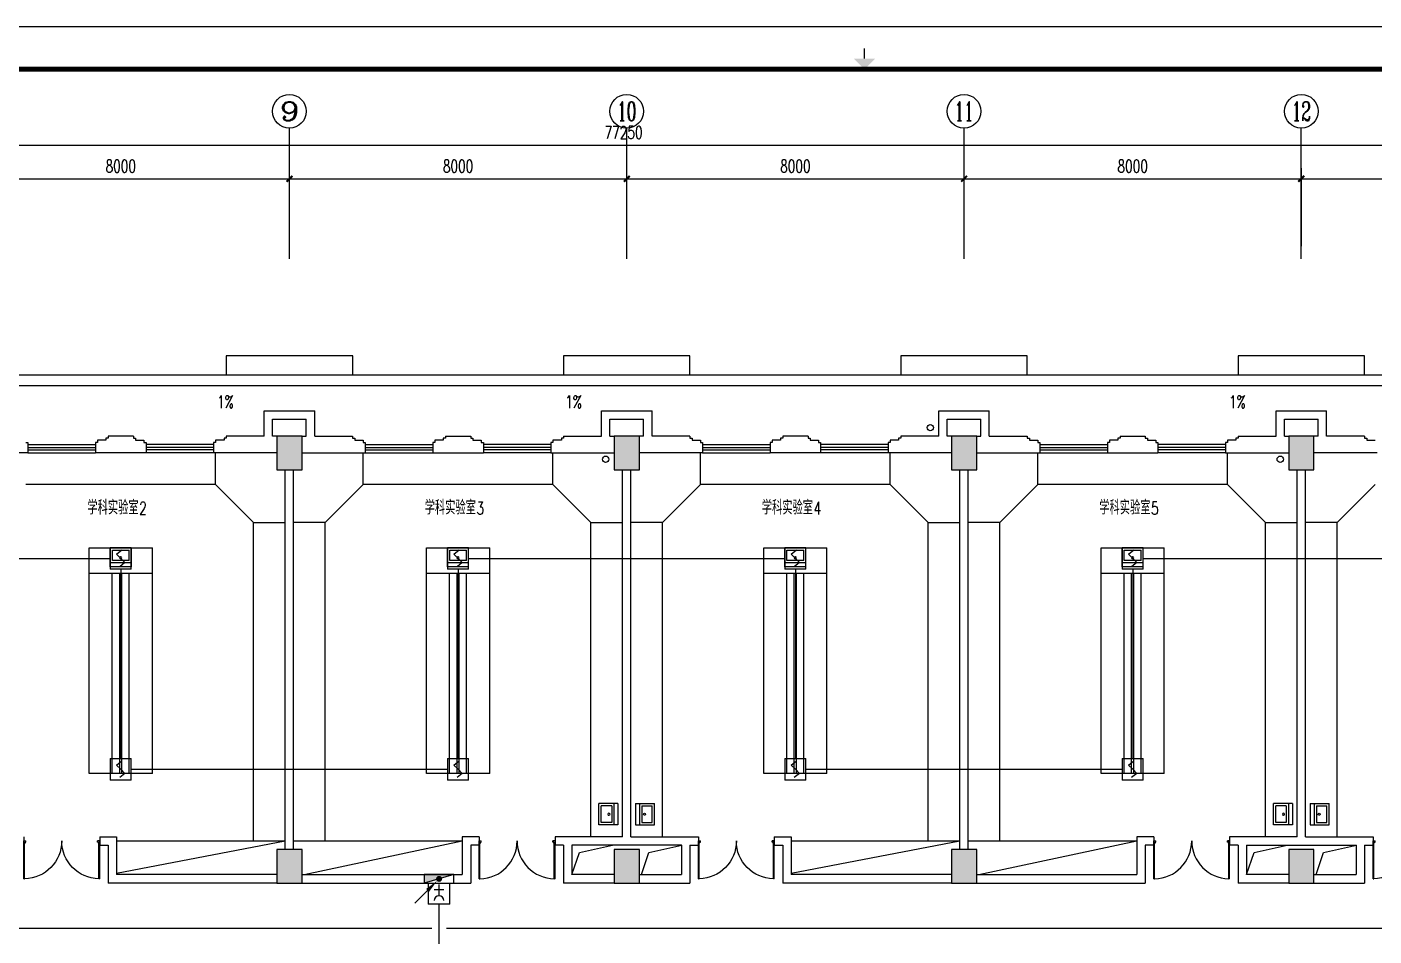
# Model space of a CAD drawing. Extents: x 190999 to 918899, y -200814 to 215286.
# Drawn here: x 349487 to 381437, y -33869 to -12314 of the extents above; entities that cross this region are included whole.
import ezdxf
from ezdxf.enums import TextEntityAlignment as Align

# ---------------------------------------------------------------- set-up
doc = ezdxf.new("R2010")
doc.units = 0
doc.header["$LTSCALE"] = 1000
doc.header["$MEASUREMENT"] = 0
doc.layers.get('Defpoints').update_dxf_attribs({"color": 1})
for name, color, linetype in [('00-EQUIP', 3, 'Continuous'), ('00-LWIRE', 4, 'Continuous'), ('00-WIRE-4', 6, 'Continuous'), ('A-墙线', 2, 'Continuous'), ('A-外包装修', 250, 'Continuous'), ('A-外窗', 145, 'Continuous'), ('A-家具', 250, 'Continuous'), ('A-门', 167, 'Continuous'), ('AXIS', 3, 'Continuous'), ('AXIS_TEXT', 7, 'Continuous'), ('COLUMN', 2, 'Continuous'), ('EQUIP_消火栓', 1, 'Continuous'), ('PUB_HATCH', 250, 'Continuous'), ('PUB_TEXT', 7, 'Continuous'), ('图框', 189, 'Continuous'), ('屋面排水', 4, 'Continuous'), ('房间名称', 7, 'Continuous'), ('洞口线', 165, 'Continuous'), ('雨水管', 151, 'Continuous'), ('雨水管口', 6, 'Continuous')]:
    doc.layers.add(name, color=color, linetype=linetype)
doc.styles.add('_TCH_AXIS', font='COMPLEX', dxfattribs={"bigfont": 'GBCBIG'})
doc.styles.add('_TCH_DIM', font='SIMPLEX', dxfattribs={"bigfont": 'GBCBIG'})
doc.styles.add('COMPLEX', font='COMPLEX')
doc.styles.add('DIM_FONT', font='SIMPLEX', dxfattribs={"width": 0.7, "bigfont": 'GBCBIG'})
doc.styles.get("Standard").update_dxf_attribs({"font": 'simhei.ttf'})
doc.styles.add('XXK', font='romans.shx', dxfattribs={"width": 0.75, "bigfont": 'hzf.shx'})
doc.styles.add('zz-1', font='arial.ttf', dxfattribs={"width": 0.8})
doc.linetypes.add('BIG-DLINE', pattern='A,1,-0.15,["D",XXK,S=0.2,R=0,X=-0.1,Y=-0.09],-0.2', length=1.35)
doc.dimstyles.new('DIMN', dxfattribs={"dimtxt": 300, "dimasz": 100, "dimexe": 250, "dimexo": 300, "dimgap": 150, "dimtad": 1, "dimdec": 0, "dimzin": 0, "dimdsep": 46, "dimtxsty": 'DIM_FONT', "dimblk": 'ARCHTICK', "dimcen": 0.09, "dimclrt": 7, "dimazin": 2, "dimtfac": 1, "dimtdec": 0, "dimtix": 1, "dimtmove": 2, "dimatfit": 3, "dimfxl": 0, "dimtolj": 1, "dimtzin": 0, "dimarcsym": 0})

# ---------------------------------------------------------------- blocks, each defined once
blk = doc.blocks.new('TJAD_TK_A0')
at = {"layer": '图框'}
blk.add_line((2162, 399.3), (973, 399.3), dxfattribs=at)
at = {"layer": '图框', "const_width": 0.3}
blk.add_lwpolyline([(1567.5, 391.74), (1567.5, 394.24)], dxfattribs=at)
at = {"layer": '图框', "const_width": 1.2}
blk.add_lwpolyline([(2152, -431.7), (2152, 389.3), (998, 389.3), (998, -431.7)], close=True, dxfattribs=at)
at = {"layer": '图框'}
blk.add_solid([(1565, 391.74), (1570, 391.74), (1567.5, 389.24)], dxfattribs=at)
blk = doc.blocks.new('m1800')
at = {"layer": 'A-墙线'}
for p, q in [((-900, -100), (-900, 100)), ((900, -100), (900, 100))]:
    blk.add_line(p, q, dxfattribs=at)
at = {"layer": 'A-门'}
for p, q in [((-900, 900), (-900, 0)), ((-900, 900), (-880, 900)), ((-880, 900), (-880, 50)), ((880, 900), (880, 50)), ((900, 900), (880, 900)), ((900, 900), (900, 0)), ((-900, 50), (-870, 50)), ((-900, 0), (-850, 0)), ((-870, 50), (-870, 30)), ((-870, 30), (-850, 30)), ((-850, 30), (-850, 0)), ((850, 30), (850, 0)), ((870, 30), (850, 30)), ((900, 0), (850, 0)), ((870, 50), (870, 30)), ((900, 50), (870, 50))]:
    blk.add_line(p, q, dxfattribs=at)
for centre, start, end in [((-900, 0), 0, 88.7267), ((900, 0), 91.2733, 180)]:
    blk.add_arc(centre, 900, start, end, dxfattribs=at)
blk = doc.blocks.new('$TwtSys$00000434')
for p, q in [((-0.5, 0.5), (-0.5, -0.5)), ((-0.5, -0.5), (0.5, 0.5)), ((0.5, 0.5), (-0.5, 0.5)), ((0.5, -0.5), (0.5, 0.5)), ((-0.5, -0.5), (0.5, -0.5))]:
    blk.add_line(p, q)
blk.add_solid([(0.5, -0.5), (0.5, 0.5), (-0.5, -0.5)])
blk = doc.blocks.new('_ArchTick')
at = {"const_width": 0.5}
blk.add_lwpolyline([(-0.7, -0.7), (0.7, 0.7)], dxfattribs=at)
blk = doc.blocks.new('*D1466')
at = {"layer": 'AXIS', "color": 0, "lineweight": -2}
for p, q in [((347712, -17514), (347712, -15664)), ((347712, -15914), (355712, -15914)), ((355712, -17514), (355712, -15664))]:
    blk.add_line(p, q, dxfattribs=at)
at = {"layer": 'Defpoints', "color": 0}
for p in [(355712, -15914), (347712, -17814), (355712, -17814)]:
    blk.add_point(p, dxfattribs=at)
at = {"layer": 'AXIS', "color": 0, "lineweight": -2, "xscale": 100, "yscale": 100, "zscale": 100, "rotation": 180}
blk.add_blockref('_ArchTick', (347712, -15914), dxfattribs=at)
at = {"layer": 'AXIS', "color": 0, "lineweight": -2, "xscale": 100, "yscale": 100, "zscale": 100}
blk.add_blockref('_ArchTick', (355712, -15914), dxfattribs=at)
at = {"layer": 'AXIS', "color": 7, "insert": (351712, -15614), "char_height": 300, "attachment_point": 5, "style": 'DIM_FONT'}
blk.add_mtext('\\A1;8000', dxfattribs=at)
blk = doc.blocks.new('*D1467')
at = {"layer": 'AXIS', "color": 0, "lineweight": -2}
for p, q in [((355712, -17514), (355712, -15664)), ((355712, -15914), (363712, -15914)), ((363712, -17514), (363712, -15664))]:
    blk.add_line(p, q, dxfattribs=at)
at = {"layer": 'Defpoints', "color": 0}
for p in [(363712, -15914), (355712, -17814), (363712, -17814)]:
    blk.add_point(p, dxfattribs=at)
at = {"layer": 'AXIS', "color": 0, "lineweight": -2, "xscale": 100, "yscale": 100, "zscale": 100, "rotation": 180}
blk.add_blockref('_ArchTick', (355712, -15914), dxfattribs=at)
at = {"layer": 'AXIS', "color": 0, "lineweight": -2, "xscale": 100, "yscale": 100, "zscale": 100}
blk.add_blockref('_ArchTick', (363712, -15914), dxfattribs=at)
at = {"layer": 'AXIS', "color": 7, "insert": (359712, -15614), "char_height": 300, "attachment_point": 5, "style": 'DIM_FONT'}
blk.add_mtext('\\A1;8000', dxfattribs=at)
blk = doc.blocks.new('*D1468')
at = {"layer": 'AXIS', "color": 0, "lineweight": -2}
for p, q in [((363712, -17514), (363712, -15664)), ((363712, -15914), (371712, -15914)), ((371712, -17514), (371712, -15664))]:
    blk.add_line(p, q, dxfattribs=at)
at = {"layer": 'Defpoints', "color": 0}
for p in [(371712, -15914), (363712, -17814), (371712, -17814)]:
    blk.add_point(p, dxfattribs=at)
at = {"layer": 'AXIS', "color": 0, "lineweight": -2, "xscale": 100, "yscale": 100, "zscale": 100, "rotation": 180}
blk.add_blockref('_ArchTick', (363712, -15914), dxfattribs=at)
at = {"layer": 'AXIS', "color": 0, "lineweight": -2, "xscale": 100, "yscale": 100, "zscale": 100}
blk.add_blockref('_ArchTick', (371712, -15914), dxfattribs=at)
at = {"layer": 'AXIS', "color": 7, "insert": (367712, -15614), "char_height": 300, "attachment_point": 5, "style": 'DIM_FONT'}
blk.add_mtext('\\A1;8000', dxfattribs=at)
blk = doc.blocks.new('*D1469')
at = {"layer": 'AXIS', "color": 0, "lineweight": -2}
for p, q in [((371712, -17514), (371712, -15664)), ((371712, -15914), (379712, -15914)), ((379712, -17514), (379712, -15664))]:
    blk.add_line(p, q, dxfattribs=at)
at = {"layer": 'Defpoints', "color": 0}
for p in [(379712, -15914), (371712, -17814), (379712, -17814)]:
    blk.add_point(p, dxfattribs=at)
at = {"layer": 'AXIS', "color": 0, "lineweight": -2, "xscale": 100, "yscale": 100, "zscale": 100, "rotation": 180}
blk.add_blockref('_ArchTick', (371712, -15914), dxfattribs=at)
at = {"layer": 'AXIS', "color": 0, "lineweight": -2, "xscale": 100, "yscale": 100, "zscale": 100}
blk.add_blockref('_ArchTick', (379712, -15914), dxfattribs=at)
at = {"layer": 'AXIS', "color": 7, "insert": (375712, -15614), "char_height": 300, "attachment_point": 5, "style": 'DIM_FONT'}
blk.add_mtext('\\A1;8000', dxfattribs=at)
blk = doc.blocks.new('*D1470')
at = {"layer": 'AXIS', "color": 0, "lineweight": -2}
for p, q in [((379712, -17514), (379712, -15664)), ((379712, -15914), (387712, -15914)), ((387712, -17514), (387712, -15664))]:
    blk.add_line(p, q, dxfattribs=at)
at = {"layer": 'Defpoints', "color": 0}
for p in [(387712, -15914), (379712, -17814), (387712, -17814)]:
    blk.add_point(p, dxfattribs=at)
at = {"layer": 'AXIS', "color": 0, "lineweight": -2, "xscale": 100, "yscale": 100, "zscale": 100, "rotation": 180}
blk.add_blockref('_ArchTick', (379712, -15914), dxfattribs=at)
at = {"layer": 'AXIS', "color": 0, "lineweight": -2, "xscale": 100, "yscale": 100, "zscale": 100}
blk.add_blockref('_ArchTick', (387712, -15914), dxfattribs=at)
at = {"layer": 'AXIS', "color": 7, "insert": (383712, -15614), "char_height": 300, "attachment_point": 5, "style": 'DIM_FONT'}
blk.add_mtext('\\A1;8000', dxfattribs=at)
blk = doc.blocks.new('*D1474')
at = {"layer": 'AXIS', "color": 0, "lineweight": -2}
for p, q in [((325012, -17514), (325012, -14864)), ((402262, -17514), (402262, -14864)), ((325012, -15114), (402262, -15114))]:
    blk.add_line(p, q, dxfattribs=at)
at = {"layer": 'Defpoints', "color": 0}
for p in [(402262, -15114), (325012, -17814), (402262, -17814)]:
    blk.add_point(p, dxfattribs=at)
at = {"layer": 'AXIS', "color": 0, "lineweight": -2, "xscale": 100, "yscale": 100, "zscale": 100, "rotation": 180}
blk.add_blockref('_ArchTick', (325012, -15114), dxfattribs=at)
at = {"layer": 'AXIS', "color": 0, "lineweight": -2, "xscale": 100, "yscale": 100, "zscale": 100}
blk.add_blockref('_ArchTick', (402262, -15114), dxfattribs=at)
at = {"layer": 'AXIS', "color": 7, "insert": (363637, -14814), "char_height": 300, "attachment_point": 5, "style": 'DIM_FONT'}
blk.add_mtext('\\A1;77250', dxfattribs=at)
blk = doc.blocks.new('_AXISO')
blk.add_circle((0, 0), 0.5)
at = {"layer": 'AXIS_TEXT', "style": 'COMPLEX', "width": 1.041667}
blk.add_attdef('A', text='', height=0.56, dxfattribs=at).set_placement((-0.25, -0.28), (0.25, -0.28), align=Align.FIT)
blk = doc.blocks.new('$plan$00001609')
at = {"linetype": 'Continuous'}
for p, q in [((0, -251), (0, 251)), ((0, 251), (450, 251)), ((93, -251), (93, 251)), ((146, -199), (146, 199)), ((146, 199), (397, 199)), ((397, 199), (397, -199)), ((450, 251), (450, -251)), ((0, -251), (450, -251)), ((146, -199), (397, -199))]:
    blk.add_line(p, q, dxfattribs=at)
blk.add_line((238, 2), (238, 0))
blk.add_arc((212, 0), 26, 4.716, 0, dxfattribs=at)
at = {"style": 'zz-1'}
for tag in ['YSIZE', 'XSIZE']:
    blk.add_attdef(tag, (0, 0), '', height=0.5, dxfattribs=at)
blk = doc.blocks.new('_LINKPT1')
at = {"color": 0}
blk.add_line((0, 0), (0, 0), dxfattribs=at)
blk = doc.blocks.new('3S1KCGW2')
for p, q in [((0.5, 0.5), (-0.5, 0.5)), ((-0.5, 0.5), (-0.5, -0.5)), ((-0.2, 0.2), (0.05, 0.4)), ((0, 0), (-0.2, 0.2)), ((0, 0), (0.2, -0.2)), ((0.5, -0.5), (0.5, 0.5)), ((-0.5, -0.5), (0.5, -0.5)), ((0.2, -0.2), (-0.05, -0.4))]:
    blk.add_line(p, q)
at = {"const_width": 0.04, "flags": 128}
blk.add_lwpolyline([(-0.5, -0.5), (-0.5, 0.5), (0.5, 0.5), (0.5, -0.5)], close=True, dxfattribs=at)
at = {"xscale": 0.002, "yscale": 0.002, "zscale": 0.002}
for p in [(-0.5, 0), (0, 0.5), (0.5, 0), (0, -0.5)]:
    blk.add_blockref('_LINKPT1', p, dxfattribs=at)
at = {"flags": 9}
blk.add_attdef('A', (0, 0), '', height=0.00002, dxfattribs=at)
blk = doc.blocks.new('J62IR8YJ')
for p, q in [((-0.5, 1), (0.5, 1)), ((-0.5, 0), (-0.5, 1)), ((0.5, 1), (0.5, 0)), ((0.5, 0), (-0.5, 0)), ((-0.231, 0.312), (0.231, 0.312)), ((0, 0.598), (0, 0.06))]:
    blk.add_line(p, q)
at = {"const_width": 0.04, "flags": 128}
blk.add_lwpolyline([(-0.5, 0), (-0.5, 1), (0.5, 1), (0.5, 0)], close=True, dxfattribs=at)
blk.add_arc((0, 0.829), 0.231, 180, 0)
at = {"xscale": 0.002, "yscale": 0.00200000000000955, "zscale": 0.002}
for p in [(0, 1), (-0.5, 0.5), (0, 0), (0.5, 0.5)]:
    blk.add_blockref('_LINKPT1', p, dxfattribs=at)
at = {"flags": 9}
blk.add_attdef('A', (0, 0), '', height=0.00002, dxfattribs=at)
blk = doc.blocks.new('_WRLD10L')
for p, q in [((1.15, 1.15), (0.55, 0.55)), ((0.104, 0.104), (0.104, 0.104)), ((-0.104, -0.104), (-0.104, -0.104))]:
    blk.add_line(p, q)
at = {"const_width": 0.142}
blk.add_lwpolyline([(-0.071, 0, 1), (0.071, 0, 1)], format="xyb", close=True, dxfattribs=at)
blk.add_solid([(0.62, 0.48), (0.48, 0.62), (0.1, 0.1)])
at = {"width": 0.8, "flags": 9}
blk.add_attdef('A', (0, 0), '', height=0.00002, dxfattribs=at)

msp = doc.modelspace()

# ---------------------------------------------------------------- hatches: boundary and pattern name
at = {"layer": 'PUB_HATCH'}
for points in [[(356011.6, -22813.5), (356011.6, -22013.5), (355411.6, -22013.5), (355411.6, -22813.5)], [(364011.6, -22813.5), (364011.6, -22013.5), (363411.6, -22013.5), (363411.6, -22813.5)], [(372011.6, -22813.5), (372011.6, -22013.5), (371411.6, -22013.5), (371411.6, -22813.5)], [(380011.6, -22813.5), (380011.6, -22013.5), (379411.6, -22013.5), (379411.6, -22813.5)], [(356011.6, -32613.5), (356011.6, -31813.5), (355411.6, -31813.5), (355411.6, -32613.5)], [(364011.6, -32613.5), (364011.6, -31813.5), (363411.6, -31813.5), (363411.6, -32613.5)], [(372011.6, -32613.5), (372011.6, -31813.5), (371411.6, -31813.5), (371411.6, -32613.5)], [(380011.6, -32613.5), (380011.6, -31813.5), (379411.6, -31813.5), (379411.6, -32613.5)]]:
    msp.add_hatch(color=256, dxfattribs=at).paths.add_polyline_path(points)

# ---------------------------------------------------------------- linework, layer by layer
at = {"layer": '00-WIRE-4'}
for p, q in [((343761.6, -24913.5), (351461.6, -24913.5)), ((359961.6, -24913.5), (367461.6, -24913.5)), ((375961.6, -24913.5), (383461.6, -24913.5)), ((351711.6, -25163.5), (351711.6, -29663.5)), ((359711.6, -25163.5), (359711.6, -29663.5)), ((367711.6, -25163.5), (367711.6, -29663.5)), ((375711.6, -25163.5), (375711.6, -29663.5)), ((351961.6, -29913.5), (359461.6, -29913.5)), ((367961.6, -29913.5), (375461.6, -29913.5)), ((359261.3, -34063.5), (359261.3, -33113.5))]:
    msp.add_line(p, q, dxfattribs=at)
at = {"layer": '00-WIRE-4', "linetype": 'BIG-DLINE'}
for p, q in [((340836.6, -33685), (359086.3, -33685)), ((359436.3, -33685), (383986.9, -33685))]:
    msp.add_line(p, q, dxfattribs=at)
at = {"layer": 'A-墙线'}
for p, q in [((355111.6, -21413.5), (356311.6, -21413.5)), ((355111.6, -22013.5), (355111.6, -21413.5)), ((355311.6, -21613.5), (356111.6, -21613.5)), ((355311.6, -22013.5), (355311.6, -21613.5)), ((356111.6, -22013.5), (356111.6, -21613.5)), ((356311.6, -22013.5), (356311.6, -21413.5)), ((363111.6, -21413.5), (364311.6, -21413.5)), ((363111.6, -22013.5), (363111.6, -21413.5)), ((363311.6, -21613.5), (364111.6, -21613.5)), ((363311.6, -22013.5), (363311.6, -21613.5)), ((364111.6, -22013.5), (364111.6, -21613.5)), ((364311.6, -22013.5), (364311.6, -21413.5)), ((371111.6, -21413.5), (372311.6, -21413.5)), ((371111.6, -22013.5), (371111.6, -21413.5)), ((371311.6, -21613.5), (372111.6, -21613.5)), ((371311.6, -22013.5), (371311.6, -21613.5)), ((372111.6, -22013.5), (372111.6, -21613.5)), ((372311.6, -22013.5), (372311.6, -21413.5)), ((379111.6, -21413.5), (380311.6, -21413.5)), ((379111.6, -22013.5), (379111.6, -21413.5)), ((379311.6, -21613.5), (380111.6, -21613.5)), ((379311.6, -22013.5), (379311.6, -21613.5)), ((380111.6, -22013.5), (380111.6, -21613.5)), ((380311.6, -22013.5), (380311.6, -21413.5)), ((352011.6, -22013.5), (351411.6, -22013.5)), ((351411.6, -22013.5), (351411.6, -22063.5)), ((352011.6, -22013.5), (352011.6, -22063.5)), ((355111.6, -22013.5), (354211.6, -22013.5)), ((354211.6, -22013.5), (354211.6, -22063.5)), ((355411.6, -22013.5), (355311.6, -22013.5)), ((356011.6, -22013.5), (356111.6, -22013.5)), ((356311.6, -22013.5), (357211.6, -22013.5)), ((357211.6, -22013.5), (357211.6, -22063.5)), ((359411.6, -22013.5), (360011.6, -22013.5)), ((359411.6, -22013.5), (359411.6, -22063.5)), ((360011.6, -22013.5), (360011.6, -22063.5)), ((362211.6, -22013.5), (363111.6, -22013.5)), ((362211.6, -22013.5), (362211.6, -22063.5)), ((363311.6, -22013.5), (363411.6, -22013.5)), ((364111.6, -22013.5), (364011.6, -22013.5)), ((365211.6, -22013.5), (364311.6, -22013.5)), ((365211.6, -22013.5), (365211.6, -22063.5)), ((368011.6, -22013.5), (367411.6, -22013.5)), ((367411.6, -22013.5), (367411.6, -22063.5)), ((368011.6, -22013.5), (368011.6, -22063.5)), ((371111.6, -22013.5), (370211.6, -22013.5)), ((370211.6, -22013.5), (370211.6, -22063.5)), ((371411.6, -22013.5), (371311.6, -22013.5)), ((372011.6, -22013.5), (372111.6, -22013.5)), ((372311.6, -22013.5), (373211.6, -22013.5)), ((373211.6, -22013.5), (373211.6, -22063.5)), ((375411.6, -22013.5), (376011.6, -22013.5)), ((375411.6, -22013.5), (375411.6, -22063.5)), ((376011.6, -22013.5), (376011.6, -22063.5)), ((378211.6, -22013.5), (379111.6, -22013.5)), ((378211.6, -22013.5), (378211.6, -22063.5)), ((379311.6, -22013.5), (379411.6, -22013.5)), ((380111.6, -22013.5), (380011.6, -22013.5)), ((381211.6, -22013.5), (380311.6, -22013.5)), ((381211.6, -22013.5), (381211.6, -22063.5)), ((349461.6, -22163.5), (349511.6, -22163.5)), ((349511.6, -22163.5), (349511.6, -22413.5)), ((351161.6, -22163.5), (351111.6, -22163.5)), ((351111.6, -22163.5), (351111.6, -22413.5)), ((351161.6, -22113.5), (351161.6, -22163.5)), ((351361.6, -22113.5), (351161.6, -22113.5)), ((351361.6, -22063.5), (351361.6, -22113.5)), ((351411.6, -22063.5), (351361.6, -22063.5)), ((352011.6, -22063.5), (352061.6, -22063.5)), ((352061.6, -22063.5), (352061.6, -22113.5)), ((352061.6, -22113.5), (352261.6, -22113.5)), ((352261.6, -22113.5), (352261.6, -22163.5)), ((352261.6, -22163.5), (352311.6, -22163.5)), ((352311.6, -22163.5), (352311.6, -22413.5)), ((353961.6, -22163.5), (353911.6, -22163.5)), ((353911.6, -22163.5), (353911.6, -22413.5)), ((353961.6, -22113.5), (353961.6, -22163.5)), ((354161.6, -22113.5), (353961.6, -22113.5)), ((354161.6, -22063.5), (354161.6, -22113.5)), ((354211.6, -22063.5), (354161.6, -22063.5)), ((357211.6, -22063.5), (357261.6, -22063.5)), ((357261.6, -22063.5), (357261.6, -22113.5)), ((357261.6, -22113.5), (357461.6, -22113.5)), ((357461.6, -22113.5), (357461.6, -22163.5)), ((357461.6, -22163.5), (357511.6, -22163.5)), ((357511.6, -22163.5), (357511.6, -22413.5)), ((359161.6, -22163.5), (359111.6, -22163.5)), ((359111.6, -22163.5), (359111.6, -22413.5)), ((359161.6, -22113.5), (359161.6, -22163.5)), ((359361.6, -22113.5), (359161.6, -22113.5)), ((359361.6, -22063.5), (359361.6, -22113.5)), ((359411.6, -22063.5), (359361.6, -22063.5)), ((360011.6, -22063.5), (360061.6, -22063.5)), ((360061.6, -22063.5), (360061.6, -22113.5)), ((360061.6, -22113.5), (360261.6, -22113.5)), ((360261.6, -22113.5), (360261.6, -22163.5)), ((360261.6, -22163.5), (360311.6, -22163.5)), ((360311.6, -22163.5), (360311.6, -22413.5)), ((361961.6, -22163.5), (361911.6, -22163.5)), ((361911.6, -22163.5), (361911.6, -22413.5)), ((361961.6, -22113.5), (361961.6, -22163.5)), ((362161.6, -22113.5), (361961.6, -22113.5)), ((362161.6, -22063.5), (362161.6, -22113.5)), ((362211.6, -22063.5), (362161.6, -22063.5)), ((365211.6, -22063.5), (365261.6, -22063.5)), ((365261.6, -22063.5), (365261.6, -22113.5)), ((365261.6, -22113.5), (365461.6, -22113.5)), ((365461.6, -22113.5), (365461.6, -22163.5)), ((365461.6, -22163.5), (365511.6, -22163.5)), ((365511.6, -22163.5), (365511.6, -22413.5)), ((367161.6, -22163.5), (367111.6, -22163.5)), ((367111.6, -22163.5), (367111.6, -22413.5)), ((367161.6, -22113.5), (367161.6, -22163.5)), ((367361.6, -22113.5), (367161.6, -22113.5)), ((367361.6, -22063.5), (367361.6, -22113.5)), ((367411.6, -22063.5), (367361.6, -22063.5)), ((368011.6, -22063.5), (368061.6, -22063.5)), ((368061.6, -22063.5), (368061.6, -22113.5)), ((368061.6, -22113.5), (368261.6, -22113.5)), ((368261.6, -22113.5), (368261.6, -22163.5)), ((368261.6, -22163.5), (368311.6, -22163.5)), ((368311.6, -22163.5), (368311.6, -22413.5)), ((369961.6, -22163.5), (369911.6, -22163.5)), ((369911.6, -22163.5), (369911.6, -22413.5)), ((369961.6, -22113.5), (369961.6, -22163.5)), ((370161.6, -22113.5), (369961.6, -22113.5)), ((370161.6, -22063.5), (370161.6, -22113.5)), ((370211.6, -22063.5), (370161.6, -22063.5)), ((373211.6, -22063.5), (373261.6, -22063.5)), ((373261.6, -22063.5), (373261.6, -22113.5)), ((373261.6, -22113.5), (373461.6, -22113.5)), ((373461.6, -22113.5), (373461.6, -22163.5)), ((373461.6, -22163.5), (373511.6, -22163.5)), ((373511.6, -22163.5), (373511.6, -22413.5)), ((375161.6, -22163.5), (375111.6, -22163.5)), ((375111.6, -22163.5), (375111.6, -22413.5)), ((375161.6, -22113.5), (375161.6, -22163.5)), ((375361.6, -22113.5), (375161.6, -22113.5)), ((375361.6, -22063.5), (375361.6, -22113.5)), ((375411.6, -22063.5), (375361.6, -22063.5)), ((376011.6, -22063.5), (376061.6, -22063.5)), ((376061.6, -22063.5), (376061.6, -22113.5)), ((376061.6, -22113.5), (376261.6, -22113.5)), ((376261.6, -22113.5), (376261.6, -22163.5)), ((376261.6, -22163.5), (376311.6, -22163.5)), ((376311.6, -22163.5), (376311.6, -22413.5)), ((377961.6, -22163.5), (377911.6, -22163.5)), ((377911.6, -22163.5), (377911.6, -22413.5)), ((377961.6, -22113.5), (377961.6, -22163.5)), ((378161.6, -22113.5), (377961.6, -22113.5)), ((378161.6, -22063.5), (378161.6, -22113.5)), ((378211.6, -22063.5), (378161.6, -22063.5)), ((381211.6, -22063.5), (381261.6, -22063.5)), ((381261.6, -22063.5), (381261.6, -22113.5)), ((381261.6, -22113.5), (381461.6, -22113.5)), ((349511.6, -22413.5), (348011.6, -22413.5)), ((352311.6, -22413.5), (351111.6, -22413.5)), ((355411.6, -22413.5), (353911.6, -22413.5)), ((356011.6, -22413.5), (357511.6, -22413.5)), ((359111.6, -22413.5), (360311.6, -22413.5)), ((361911.6, -22413.5), (363411.6, -22413.5)), ((365511.6, -22413.5), (364011.6, -22413.5)), ((368311.6, -22413.5), (367111.6, -22413.5)), ((371411.6, -22413.5), (369911.6, -22413.5)), ((372011.6, -22413.5), (373511.6, -22413.5)), ((375111.6, -22413.5), (376311.6, -22413.5)), ((377911.6, -22413.5), (379411.6, -22413.5)), ((381511.6, -22413.5), (380011.6, -22413.5)), ((355611.6, -31813.5), (355611.6, -22813.5)), ((355811.6, -31813.5), (355811.6, -22813.5)), ((363611.6, -31513.5), (363611.6, -22813.5)), ((363811.6, -31513.5), (363811.6, -22813.5)), ((371611.6, -31813.5), (371611.6, -22813.5)), ((371811.6, -31813.5), (371811.6, -22813.5)), ((379611.6, -31513.5), (379611.6, -22813.5)), ((379811.6, -31513.5), (379811.6, -22813.5)), ((351211.6, -31513.5), (351611.6, -31513.5)), ((351611.6, -31513.5), (351611.6, -32413.5)), ((360211.6, -31513.5), (359811.6, -31513.5)), ((359811.6, -31513.5), (359811.6, -32413.5)), ((363611.6, -31513.5), (362011.6, -31513.5)), ((363811.6, -31513.5), (365411.6, -31513.5)), ((367211.6, -31513.5), (367611.6, -31513.5)), ((367611.6, -31513.5), (367611.6, -32413.5)), ((376211.6, -31513.5), (375811.6, -31513.5)), ((375811.6, -31513.5), (375811.6, -32413.5)), ((379611.6, -31513.5), (378011.6, -31513.5)), ((379811.6, -31513.5), (381411.6, -31513.5)), ((351211.6, -31713.5), (351411.6, -31713.5)), ((351411.6, -31713.5), (351411.6, -32613.5)), ((360211.6, -31713.5), (360011.6, -31713.5)), ((360011.6, -31713.5), (360011.6, -32613.5)), ((362211.6, -31713.5), (362011.6, -31713.5)), ((362211.6, -31713.5), (362211.6, -32613.5)), ((365011.6, -31713.5), (362411.6, -31713.5)), ((362411.6, -31713.5), (362411.6, -32413.5)), ((365011.6, -31713.5), (365011.6, -32413.5)), ((365211.6, -31713.5), (365411.6, -31713.5)), ((365211.6, -31713.5), (365211.6, -32613.5)), ((367211.6, -31713.5), (367411.6, -31713.5)), ((367411.6, -31713.5), (367411.6, -32613.5)), ((376211.6, -31713.5), (376011.6, -31713.5)), ((376011.6, -31713.5), (376011.6, -32613.5)), ((378211.6, -31713.5), (378011.6, -31713.5)), ((378211.6, -31713.5), (378211.6, -32613.5)), ((378411.6, -31713.5), (381011.6, -31713.5)), ((378411.6, -31713.5), (378411.6, -32413.5)), ((381011.6, -31713.5), (381011.6, -32413.5)), ((381211.6, -31713.5), (381411.6, -31713.5)), ((381211.6, -31713.5), (381211.6, -32613.5)), ((355411.6, -32413.5), (351611.6, -32413.5)), ((356011.6, -32413.5), (359811.6, -32413.5)), ((363411.6, -32413.5), (362411.6, -32413.5)), ((364011.6, -32413.5), (365011.6, -32413.5)), ((371411.6, -32413.5), (367611.6, -32413.5)), ((372011.6, -32413.5), (375811.6, -32413.5)), ((379411.6, -32413.5), (378411.6, -32413.5)), ((380011.6, -32413.5), (381011.6, -32413.5)), ((355411.6, -32613.5), (351411.6, -32613.5)), ((356011.6, -32613.5), (360011.6, -32613.5)), ((363411.6, -32613.5), (362211.6, -32613.5)), ((364011.6, -32613.5), (365211.6, -32613.5)), ((371411.6, -32613.5), (367411.6, -32613.5)), ((372011.6, -32613.5), (376011.6, -32613.5)), ((379411.6, -32613.5), (378211.6, -32613.5)), ((380011.6, -32613.5), (381211.6, -32613.5))]:
    msp.add_line(p, q, dxfattribs=at)
at = {"layer": 'A-外包装修'}
for p, q in [((337611.6, -20563.4), (403711.6, -20563.4)), ((337861.6, -20813.4), (403711.6, -20813.4))]:
    msp.add_line(p, q, dxfattribs=at)
for points in [[(357212, -20563.4), (357212, -20113.2), (354211.3, -20113.2), (354211.3, -20563.4)], [(365212, -20563.4), (365212, -20113.2), (362211.3, -20113.2), (362211.3, -20563.4)], [(373212, -20563.4), (373212, -20113.2), (370211.3, -20113.2), (370211.3, -20563.4)], [(381212, -20563.4), (381212, -20113.2), (378211.3, -20113.2), (378211.3, -20563.4)]]:
    msp.add_lwpolyline(points, dxfattribs=at)
at = {"layer": 'A-外窗'}
for p, q in [((349511.6, -22213.5), (351111.6, -22213.5)), ((349511.6, -22283.5), (351111.6, -22283.5)), ((349511.6, -22343.5), (351111.6, -22343.5)), ((353911.6, -22213.5), (352311.6, -22213.5)), ((353911.6, -22283.5), (352311.6, -22283.5)), ((353911.6, -22343.5), (352311.6, -22343.5)), ((357511.6, -22213.5), (359111.6, -22213.5)), ((357511.6, -22283.5), (359111.6, -22283.5)), ((357511.6, -22343.5), (359111.6, -22343.5)), ((361911.6, -22213.5), (360311.6, -22213.5)), ((361911.6, -22283.5), (360311.6, -22283.5)), ((361911.6, -22343.5), (360311.6, -22343.5)), ((365511.6, -22213.5), (367111.6, -22213.5)), ((365511.6, -22283.5), (367111.6, -22283.5)), ((365511.6, -22343.5), (367111.6, -22343.5)), ((369911.6, -22213.5), (368311.6, -22213.5)), ((369911.6, -22283.5), (368311.6, -22283.5)), ((369911.6, -22343.5), (368311.6, -22343.5)), ((373511.6, -22213.5), (375111.6, -22213.5)), ((373511.6, -22283.5), (375111.6, -22283.5)), ((373511.6, -22343.5), (375111.6, -22343.5)), ((377911.6, -22213.5), (376311.6, -22213.5)), ((377911.6, -22283.5), (376311.6, -22283.5)), ((377911.6, -22343.5), (376311.6, -22343.5)), ((349511.6, -22413.5), (351111.6, -22413.5)), ((353911.6, -22413.5), (352311.6, -22413.5)), ((357511.6, -22413.5), (359111.6, -22413.5)), ((361911.6, -22413.5), (360311.6, -22413.5)), ((365511.6, -22413.5), (367111.6, -22413.5)), ((369911.6, -22413.5), (368311.6, -22413.5)), ((373511.6, -22413.5), (375111.6, -22413.5)), ((377911.6, -22413.5), (376311.6, -22413.5))]:
    msp.add_line(p, q, dxfattribs=at)
at = {"layer": 'A-家具'}
for p, q in [((353961.6, -23163.5), (353961.6, -22413.5)), ((357461.6, -23163.5), (357461.6, -22413.5)), ((361961.6, -23163.5), (361961.6, -22413.5)), ((365461.6, -23163.5), (365461.6, -22413.5)), ((369961.6, -23163.5), (369961.6, -22413.5)), ((373461.6, -23163.5), (373461.6, -22413.5)), ((377961.6, -23163.5), (377961.6, -22413.5)), ((353961.6, -23163.5), (349461.6, -23163.5)), ((353961.6, -23163.5), (354861.6, -24063.5)), ((357461.6, -23163.5), (356561.6, -24063.5)), ((361961.6, -23163.5), (357461.6, -23163.5)), ((361961.6, -23163.5), (362861.6, -24063.5)), ((365461.6, -23163.5), (364561.6, -24063.5)), ((369961.6, -23163.5), (365461.6, -23163.5)), ((369961.6, -23163.5), (370861.6, -24063.5)), ((373461.6, -23163.5), (372561.6, -24063.5)), ((377961.6, -23163.5), (373461.6, -23163.5)), ((377961.6, -23163.5), (378861.6, -24063.5)), ((381461.6, -23163.5), (380561.6, -24063.5)), ((354861.6, -31613.5), (354861.6, -24063.5)), ((354861.6, -24063.5), (355611.6, -24063.5)), ((356561.6, -24063.5), (355811.6, -24063.5)), ((356561.6, -31613.5), (356561.6, -24063.5)), ((362861.6, -31513.5), (362861.6, -24063.5)), ((362861.6, -24063.5), (363611.6, -24063.5)), ((364561.6, -24063.5), (363811.6, -24063.5)), ((364561.6, -31513.5), (364561.6, -24063.5)), ((370861.6, -31613.5), (370861.6, -24063.5)), ((370861.6, -24063.5), (371611.6, -24063.5)), ((372561.6, -24063.5), (371811.6, -24063.5)), ((372561.6, -31613.5), (372561.6, -24063.5)), ((378861.6, -31513.5), (378861.6, -24063.5)), ((378861.6, -24063.5), (379611.6, -24063.5)), ((380561.6, -24063.5), (379811.6, -24063.5)), ((380561.6, -31513.5), (380561.6, -24063.5)), ((350961.6, -30013.5), (350961.6, -24663.5)), ((350961.6, -24663.5), (352461.6, -24663.5)), ((352461.6, -30013.5), (352461.6, -24663.5)), ((358961.6, -30013.5), (358961.6, -24663.5)), ((358961.6, -24663.5), (360461.6, -24663.5)), ((360461.6, -30013.5), (360461.6, -24663.5)), ((366961.6, -30013.5), (366961.6, -24663.5)), ((366961.6, -24663.5), (368461.6, -24663.5)), ((368461.6, -30013.5), (368461.6, -24663.5)), ((374961.6, -30013.5), (374961.6, -24663.5)), ((374961.6, -24663.5), (376461.6, -24663.5)), ((376461.6, -30013.5), (376461.6, -24663.5)), ((350961.6, -25263.5), (352461.6, -25263.5)), ((351511.6, -30013.5), (351511.6, -25263.5)), ((351686.6, -30013.5), (351686.6, -25263.5)), ((351736.6, -30013.5), (351736.6, -25263.5)), ((351911.6, -30013.5), (351911.6, -25263.5)), ((358961.6, -25263.5), (360461.6, -25263.5)), ((359511.6, -30013.5), (359511.6, -25263.5)), ((359686.6, -30013.5), (359686.6, -25263.5)), ((359736.6, -30013.5), (359736.6, -25263.5)), ((359911.6, -30013.5), (359911.6, -25263.5)), ((366961.6, -25263.5), (368461.6, -25263.5)), ((367511.6, -30013.5), (367511.6, -25263.5)), ((367686.6, -30013.5), (367686.6, -25263.5)), ((367736.6, -30013.5), (367736.6, -25263.5)), ((367911.6, -30013.5), (367911.6, -25263.5)), ((374961.6, -25263.5), (376461.6, -25263.5)), ((375511.6, -30013.5), (375511.6, -25263.5)), ((375686.6, -30013.5), (375686.6, -25263.5)), ((375736.6, -30013.5), (375736.6, -25263.5)), ((375911.6, -30013.5), (375911.6, -25263.5)), ((352461.6, -30013.5), (350961.6, -30013.5)), ((360461.6, -30013.5), (358961.6, -30013.5)), ((368461.6, -30013.5), (366961.6, -30013.5)), ((376461.6, -30013.5), (374961.6, -30013.5)), ((351611.6, -31613.5), (355611.6, -31613.5)), ((351611.6, -32375.4), (355611.6, -31613.5)), ((355811.6, -31613.5), (359811.6, -31613.5)), ((356061.6, -32413.5), (359811.6, -31613.5)), ((367611.6, -31613.5), (371611.6, -31613.5)), ((367611.6, -32375.4), (371611.6, -31613.5)), ((371811.6, -31613.5), (375811.6, -31613.5)), ((372061.6, -32413.5), (375811.6, -31613.5))]:
    msp.add_line(p, q, dxfattribs=at)
at = {"layer": 'AXIS'}
for p, q in [((355711.6, -17813.5), (355711.6, -14713.5)), ((363711.6, -17813.5), (363711.6, -14713)), ((371711.6, -17813.5), (371711.6, -14713.5)), ((379711.6, -17813.5), (379711.6, -14713.5))]:
    msp.add_line(p, q, dxfattribs=at)
at = {"layer": 'COLUMN'}
for p, q in [((356011.6, -22013.5), (355411.6, -22013.5)), ((355411.6, -22013.5), (355411.6, -22813.5)), ((356011.6, -22813.5), (356011.6, -22013.5)), ((364011.6, -22013.5), (363411.6, -22013.5)), ((363411.6, -22013.5), (363411.6, -22813.5)), ((364011.6, -22813.5), (364011.6, -22013.5)), ((372011.6, -22013.5), (371411.6, -22013.5)), ((371411.6, -22013.5), (371411.6, -22813.5)), ((372011.6, -22813.5), (372011.6, -22013.5)), ((380011.6, -22013.5), (379411.6, -22013.5)), ((379411.6, -22013.5), (379411.6, -22813.5)), ((380011.6, -22813.5), (380011.6, -22013.5)), ((355411.6, -22813.5), (356011.6, -22813.5)), ((363411.6, -22813.5), (364011.6, -22813.5)), ((371411.6, -22813.5), (372011.6, -22813.5)), ((379411.6, -22813.5), (380011.6, -22813.5)), ((356011.6, -31813.5), (355411.6, -31813.5)), ((355411.6, -31813.5), (355411.6, -32613.5)), ((356011.6, -32613.5), (356011.6, -31813.5)), ((364011.6, -31813.5), (363411.6, -31813.5)), ((363411.6, -31813.5), (363411.6, -32613.5)), ((364011.6, -32613.5), (364011.6, -31813.5)), ((372011.6, -31813.5), (371411.6, -31813.5)), ((371411.6, -31813.5), (371411.6, -32613.5)), ((372011.6, -32613.5), (372011.6, -31813.5)), ((380011.6, -31813.5), (379411.6, -31813.5)), ((379411.6, -31813.5), (379411.6, -32613.5)), ((380011.6, -32613.5), (380011.6, -31813.5)), ((355411.6, -32613.5), (356011.6, -32613.5)), ((363411.6, -32613.5), (364011.6, -32613.5)), ((371411.6, -32613.5), (372011.6, -32613.5)), ((379411.6, -32613.5), (380011.6, -32613.5))]:
    msp.add_line(p, q, dxfattribs=at)
at = {"layer": '屋面排水'}
for points in [[(353786.4, -21203.4, 0, 0, 0), (352394, -21203.4, 80, 0, 0), (352094, -21203.4, 0, 0, 0)], [(362803.9, -21203.4, 0, 0, 0), (364196.2, -21203.4, 80, 0, 0), (364496.2, -21203.4, 0, 0, 0)], [(377786.4, -21203.4, 0, 0, 0), (376394, -21203.4, 80, 0, 0), (376094, -21203.4, 0, 0, 0)]]:
    msp.add_lwpolyline(points, format="xyseb", dxfattribs=at)
at = {"layer": '洞口线', "ltscale": 2}
for points in [[(362411.6, -32413.5), (362589.5, -31887.1), (363372.7, -31713.5)], [(364061.6, -32413.5), (364239.5, -31887.1), (365022.7, -31713.5)], [(378411.6, -32413.5), (378589.5, -31887.1), (379372.7, -31713.5)], [(380061.6, -32413.5), (380239.5, -31887.1), (381022.7, -31713.5)]]:
    msp.add_lwpolyline(points, dxfattribs=at)
at = {"layer": '雨水管'}
for centre in [(363211.6, -22563.5), (379211.6, -22563.5)]:
    msp.add_circle(centre, 75, dxfattribs=at)
at = {"layer": '雨水管口'}
msp.add_circle((370911.6, -21813.5), 75, dxfattribs=at)

# ---------------------------------------------------------------- block references
at = {"layer": '00-EQUIP', "xscale": 500, "yscale": 500, "zscale": 500}
for p in [(351711.6, -24913.5), (359711.6, -24913.5), (367711.6, -24913.5), (375711.6, -24913.5), (351711.6, -29913.5), (359711.6, -29913.5), (367711.6, -29913.5), (375711.6, -29913.5)]:
    msp.add_blockref('3S1KCGW2', p, dxfattribs=at)
at = {"layer": '00-EQUIP', "xscale": 500, "yscale": 500, "zscale": 500, "rotation": 180}
msp.add_blockref('J62IR8YJ', (359261.3, -32613.5), dxfattribs=at)
at = {"layer": '00-LWIRE', "xscale": 500, "yscale": 500, "zscale": 500, "rotation": 180}
msp.add_blockref('_WRLD10L', (359261.3, -32513.5), dxfattribs=at)
at = {"layer": 'A-家具'}
for p, rotation in [((351711.6, -25113.5), 90.00000000000001), ((359711.6, -25113.5), 90.00000000000001), ((367711.6, -25113.5), 90.00000000000001), ((375711.6, -25113.5), 90.00000000000001), ((363501.4, -30979.8), 180), ((379501.4, -30979.8), 180)]:
    msp.add_blockref('$plan$00001609', p, dxfattribs=dict(at, rotation=rotation))
at = {"layer": 'A-家具', "yscale": -1}
for p in [(363921.9, -30979.8), (379921.9, -30979.8)]:
    msp.add_blockref('$plan$00001609', p, dxfattribs=at)
at = {"layer": 'A-门', "xscale": -1, "rotation": 180}
for p in [(350311.6, -31613.5), (366311.6, -31613.5), (382311.6, -31613.5)]:
    msp.add_blockref('m1800', p, dxfattribs=at)
at = {"layer": 'A-门', "rotation": 180}
for p in [(361111.6, -31613.5), (377111.6, -31613.5)]:
    msp.add_blockref('m1800', p, dxfattribs=at)
at = {"layer": 'AXIS'}
ref = msp.add_blockref('_AXISO', (355711.6, -14313.5), dxfattribs=dict(at, xscale=800, yscale=800, zscale=800))
ref.add_attrib('A', '9', dxfattribs={"layer": 'AXIS_TEXT', "height": 452.5, "style": '_TCH_AXIS', "width": 1.5}).set_placement((355485.4, -14539.8), (355937.9, -14539.8), align=Align.FIT)
ref = msp.add_blockref('_AXISO', (363711.6, -14313), dxfattribs=dict(at, xscale=800, yscale=800, zscale=800))
ref.add_attrib('A', '10', dxfattribs={"layer": 'AXIS_TEXT', "height": 452.55, "style": '_TCH_AXIS', "width": 0.724138}).set_placement((363485.4, -14539.3), (363937.9, -14539.3), align=Align.FIT)
ref = msp.add_blockref('_AXISO', (371711.6, -14313.5), dxfattribs=dict(at, xscale=800, yscale=800, zscale=800))
ref.add_attrib('A', '11', dxfattribs={"layer": 'AXIS_TEXT', "height": 452.55, "style": '_TCH_AXIS', "width": 0.875}).set_placement((371485.4, -14539.8), (371937.9, -14539.8), align=Align.FIT)
ref = msp.add_blockref('_AXISO', (379711.6, -14313.5), dxfattribs=dict(at, xscale=800, yscale=800, zscale=800))
ref.add_attrib('A', '12', dxfattribs={"layer": 'AXIS_TEXT', "height": 452.55, "style": '_TCH_AXIS', "width": 0.724138}).set_placement((379485.4, -14539.8), (379937.9, -14539.8), align=Align.FIT)
at = {"layer": 'EQUIP_消火栓', "xscale": 700, "yscale": 200, "zscale": 700, "rotation": 180}
msp.add_blockref('$TwtSys$00000434', (359261.3, -32513.5), dxfattribs=at)
at = {"layer": '图框', "xscale": 100, "yscale": 100, "zscale": 100}
msp.add_blockref('TJAD_TK_A0', (212598.6, -52243.2), dxfattribs=at)

# ---------------------------------------------------------------- texts
at = {"layer": 'PUB_TEXT', "style": '_TCH_DIM', "width": 0.705882}
for p in [(353996.2, -21352.1), (362254.1, -21352.1), (377996.2, -21352.1)]:
    msp.add_text('1%', height=297.5, dxfattribs=at).set_placement(p)
at = {"layer": '房间名称', "style": '_TCH_DIM'}
for p in [(350920, -23874.7), (358920, -23874.7), (366915, -23874.7), (374920, -23874.7)]:
    msp.add_text('学科实验室', height=337.59, dxfattribs=at).set_placement(p)
at = {"layer": '房间名称', "style": '_TCH_DIM', "width": 0.705882}
for s, p in [('2', (352148.7, -23874.7)), ('3', (360148.7, -23874.7)), ('4', (368143.7, -23874.7)), ('5', (376148.7, -23874.7))]:
    msp.add_text(s, height=297.5, dxfattribs=at).set_placement(p)

# ---------------------------------------------------------------- dimensions: what is measured, and where the dimension line sits
at = {"layer": 'AXIS'}
for p1, p2, distance, picture, middle in [((325011.8, -17813.5), (402261.6, -17813.5), 2700, '*D1474', (363636.7, -14813.5)), ((347711.6, -17813.5), (355711.6, -17813.5), 1900, '*D1466', (351711.6, -15613.5)), ((355711.6, -17813.5), (363711.6, -17813.5), 1900, '*D1467', (359711.6, -15613.5)), ((363711.6, -17813.5), (371711.6, -17813.5), 1900, '*D1468', (367711.6, -15613.5)), ((371711.6, -17813.5), (379711.6, -17813.5), 1900, '*D1469', (375711.6, -15613.5)), ((379711.6, -17813.5), (387711.6, -17813.5), 1900, '*D1470', (383711.6, -15613.5))]:
    dim = msp.add_aligned_dim(p1=p1, p2=p2, distance=distance, dimstyle='DIMN', dxfattribs=at)
    dim.commit()
    dim.dimension.update_dxf_attribs({"geometry": picture, "text_midpoint": middle})

doc.saveas('drawing.dxf')
